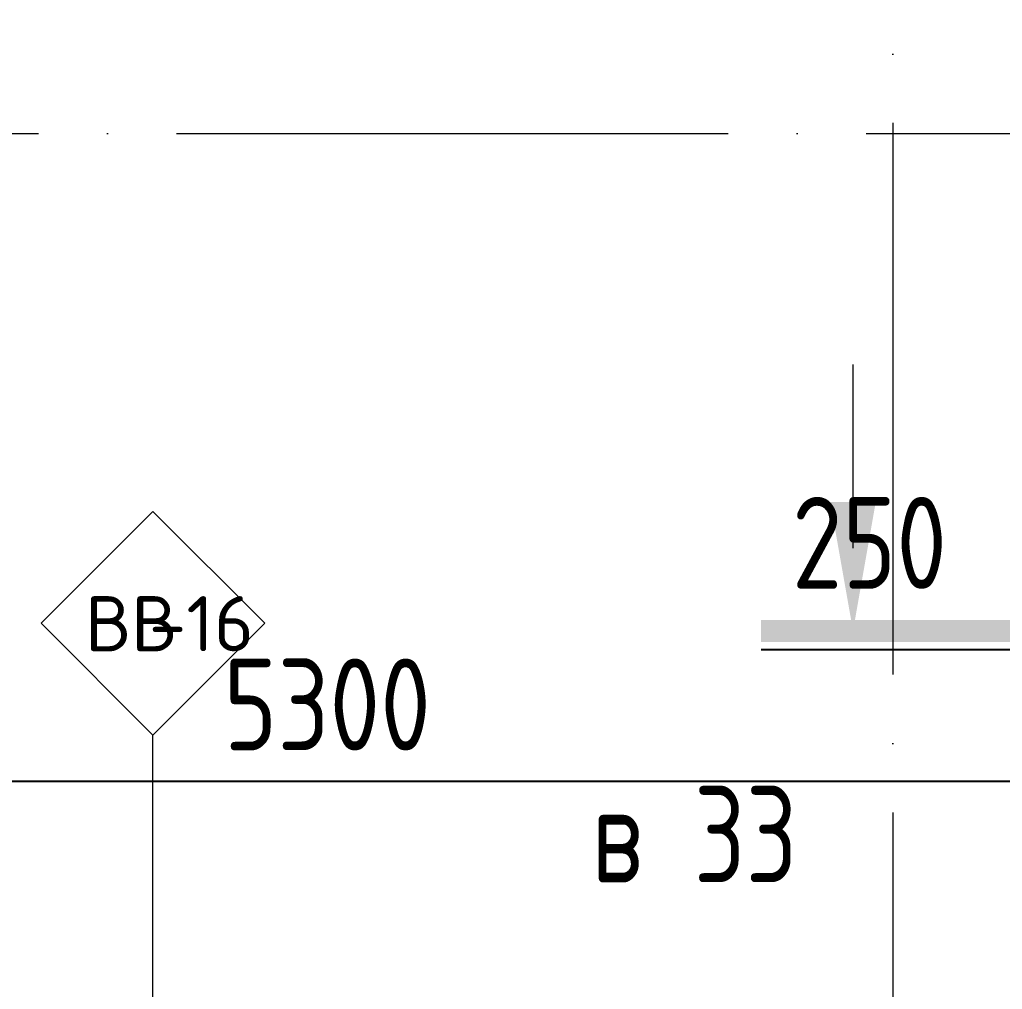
# Model space of a CAD drawing. Header units: millimetres. Extents: x -68946 to 690821, y -552984 to 293768.
# Drawn here: x 101673 to 105235, y 40421 to 43938 of the extents above; entities that cross this region are included whole.
import ezdxf

# ---------------------------------------------------------------- set-up
doc = ezdxf.new("R2010")
doc.units = ezdxf.units.MM
doc.linetypes.add('ADSK_Линия сетки', pattern=[2500, 2000, -250, 0, -250])
doc.linetypes.add('ADSK_Скрыто', pattern=[600, 300, -300])
doc.layers.get('Defpoints').update_dxf_attribs({"color": 250})
for name, color, linetype, lineweight in [('A-____-____-DIMS', 250, 'Continuous', 9), ('A-WALL-____-IDEN', 250, 'Continuous', 9), ('G-____-____-SYMB', 250, 'ADSK_Скрыто', 9), ('S-GRID-____-OTLN', 250, 'Continuous', 9)]:
    doc.layers.add(name, color=color, linetype=linetype, lineweight=lineweight)
doc.styles.add('GOST Common_2', font='', dxfattribs={"width": 0.8, "height": 350})
doc.styles.add('ISOCPEUR_2', font='isocpeur.ttf', dxfattribs={"height": 160})
doc.styles.get("Standard").update_dxf_attribs({"font": 'ГОСТ тип А.ttf'})
doc.styles.get('GOST Common_2').set_extended_font_data('GOST Common')
doc.dimstyles.new('А3', dxfattribs={"dimtxt": 333, "dimasz": 222, "dimexe": 222, "dimexo": 111, "dimgap": 111, "dimtad": 1, "dimtoh": 1, "dimdec": 0, "dimrnd": 0.0015, "dimzin": 0, "dimdsep": 46, "dimtxsty": 'Standard', "dimblk": 'OBLIQUE', "dimcen": 0, "dimclrd": 7, "dimclre": 7, "dimclrt": 7, "dimadec": 0, "dimazin": 0, "dimtfac": 1, "dimtdec": 0, "dimtofl": 0, "dimtmove": 0, "dimatfit": 3, "dimfxl": 1, "dimtolj": 1, "dimtzin": 0, "dimarcsym": 0})

# ---------------------------------------------------------------- blocks, each defined once
blk = doc.blocks.new('Разрез - Номер вида спереди_3_5 мм-32550530-АР1_Кладочный план 1 этажа С2и3')
at = {"layer": 'G-____-____-SYMB', "linetype": 'Continuous'}
for points in [[(9.798, 0.404), (9.798, -0.394), (-0.333, -0.394), (-0.333, 0.404)], [(2.176, -4.675), (3, 0), (3.824, -4.675)]]:
    blk.add_hatch(color=256, dxfattribs=at).paths.add_polyline_path(points)
at = {"layer": 'G-____-____-SYMB', "linetype": 'Continuous', "lineweight": 20}
blk.add_line((3, -3), (3, -9.663), dxfattribs=at)
blk = doc.blocks.new('ADSK_Марка_Стена - Экземпляр_ADSK_Позиция-30564885-АР1_Маркировочный план 1 этажа С2и3')
at = {"layer": 'A-WALL-____-IDEN'}
for p, q in [((-0.156, 4.37), (-4.213, 0.312)), ((3.901, 0.312), (-0.156, 4.37)), ((-4.213, 0.312), (-0.156, -3.745)), ((-0.156, -3.745), (3.901, 0.312))]:
    blk.add_line(p, q, dxfattribs=at)
blk = doc.blocks.new('_Oblique')
at = {"color": 0, "linetype": 'ByBlock', "lineweight": -2}
blk.add_line((-0.5, -0.5), (0.5, 0.5), dxfattribs=at)
blk = doc.blocks.new('*D2627')
at = {"layer": 'A-____-____-DIMS', "color": 7, "lineweight": -2, "transparency": 16777216}
for p, q in [((100137.9, 40586), (100137.9, 41398.9)), ((105437.9, 40586), (105437.9, 41398.9)), ((100137.9, 41176.9), (105437.9, 41176.9))]:
    blk.add_line(p, q, dxfattribs=at)
at = {"layer": 'Defpoints', "color": 0, "lineweight": 30, "transparency": 16777216}
for p in [(105437.9, 41176.9), (100137.9, 40475), (105437.9, 40475)]:
    blk.add_point(p, dxfattribs=at)
at = {"layer": 'A-____-____-DIMS', "color": 7, "lineweight": -2, "transparency": 16777216, "xscale": 222, "yscale": 222, "zscale": 222, "rotation": 180}
blk.add_blockref('_Oblique', (100137.9, 41176.9), dxfattribs=at)
at = {"layer": 'A-____-____-DIMS', "color": 7, "lineweight": -2, "transparency": 16777216, "xscale": 222, "yscale": 222, "zscale": 222}
blk.add_blockref('_Oblique', (105437.9, 41176.9), dxfattribs=at)
at = {"layer": 'A-____-____-DIMS', "color": 7, "transparency": 16777216, "insert": (102787.9, 41454.4), "char_height": 333, "width": 1.792, "attachment_point": 5}
blk.add_mtext('\\A1;5300', dxfattribs=at)
blk = doc.blocks.new('*D2628')
at = {"layer": 'A-____-____-DIMS', "color": 7, "lineweight": -2, "transparency": 16777216}
for p, q in [((105437.9, 40586), (105437.9, 41874)), ((105687.9, 41393.9), (105687.9, 41874)), ((105437.9, 41652), (104361.2, 41652)), ((105687.9, 41652), (105437.9, 41652))]:
    blk.add_line(p, q, dxfattribs=at)
at = {"layer": 'Defpoints', "color": 0, "lineweight": 30, "transparency": 16777216}
for p in [(105687.9, 41652), (105687.9, 41282.9), (105437.9, 40475)]:
    blk.add_point(p, dxfattribs=at)
at = {"layer": 'A-____-____-DIMS', "color": 7, "lineweight": -2, "transparency": 16777216, "xscale": 222, "yscale": 222, "zscale": 222, "rotation": 180}
blk.add_blockref('_Oblique', (105437.9, 41652), dxfattribs=at)
at = {"layer": 'A-____-____-DIMS', "color": 7, "lineweight": -2, "transparency": 16777216, "xscale": 222, "yscale": 222, "zscale": 222}
blk.add_blockref('_Oblique', (105687.9, 41652), dxfattribs=at)
at = {"layer": 'A-____-____-DIMS', "color": 7, "transparency": 16777216, "insert": (104472.2, 42207), "char_height": 333, "width": 1.344, "attachment_point": 1, "line_spacing_factor": 1.149209}
blk.add_mtext('\\A1;250', dxfattribs=at)

msp = doc.modelspace()

# ---------------------------------------------------------------- linework, layer by layer
at = {"layer": 'A-WALL-____-IDEN', "color": 18, "true_color": 0x000000}
msp.add_line((102156.2322, 39809.423), (102156.2322, 41343.2141), dxfattribs=at)
at = {"layer": 'S-GRID-____-OTLN', "color": 18, "linetype": 'ADSK_Линия сетки', "true_color": 0x000000}
for p, q in [((104837.9138, 61063.6538), (104837.9138, -2919.5356)), ((77240.3519, 43525), (168626.8279, 43525))]:
    msp.add_line(p, q, dxfattribs=at)

# ---------------------------------------------------------------- block references
at = {"layer": 'A-WALL-____-IDEN', "color": 18, "true_color": 0x000000, "xscale": 99.99999999999993, "yscale": 99.99999999999993, "zscale": 99.99999999999993}
msp.add_blockref('ADSK_Марка_Стена - Экземпляр_ADSK_Позиция-30564885-АР1_Маркировочный план 1 этажа С2и3', (102171.8572, 41717.681), dxfattribs=at)
at = {"layer": 'G-____-____-SYMB', "linetype": 'Continuous', "lineweight": 40, "extrusion": (0, 0, -1), "xscale": 99.99999999999993, "yscale": 99.99999999999993, "zscale": 99.99999999999993, "rotation": 180}
msp.add_blockref('Разрез - Номер вида спереди_3_5 мм-32550530-АР1_Кладочный план 1 этажа С2и3', (-104393.8757, 41721.4434), dxfattribs=at)

# ---------------------------------------------------------------- texts
at = {"layer": 'A-WALL-____-IDEN', "color": 18, "true_color": 0x000000, "char_height": 200, "attachment_point": 1, "style": 'ISOCPEUR_2'}
for s, insert, width in [('ВВ', (101909.5763, 41847.3496), 280.590625), ('-16', (102141.0867, 41847.3496), 331.096937)]:
    msp.add_mtext(s, dxfattribs=dict(at, insert=insert, width=width))
at = {"layer": 'G-____-____-SYMB', "linetype": 'Continuous', "char_height": 350, "attachment_point": 1, "style": 'GOST Common_2'}
for s, insert, width in [(' 33', (103946.5226, 41158.95), 590.042), ('\\fGOST Common|b0|i0|c204|p34|;\\W.8;в', (103745.4393, 41158.95), 243.713)]:
    msp.add_mtext(s, dxfattribs=dict(at, insert=insert, width=width))

# ---------------------------------------------------------------- dimensions: what is measured, and where the dimension line sits
at = {"layer": 'A-____-____-DIMS', "color": 18, "true_color": 0x000000}
dim = msp.add_linear_dim(base=(105687.9138, 41652.0427), p1=(105437.8919, 40475), p2=(105687.9138, 41282.9467), dimstyle='А3', dxfattribs=at)
dim.commit()
dim.dimension.update_dxf_attribs({"geometry": '*D2628', "text_midpoint": (104788.5419, 41652.0427), "dimtype": 160})
dim = msp.add_linear_dim(base=(105437.8919, 41176.8807), p1=(100137.8919, 40475), p2=(105437.8919, 40475), dimstyle='А3', dxfattribs=at)
dim.commit()
dim.dimension.update_dxf_attribs({"geometry": '*D2627', "text_midpoint": (102787.8919, 41454.3807)})

doc.saveas('drawing.dxf')
